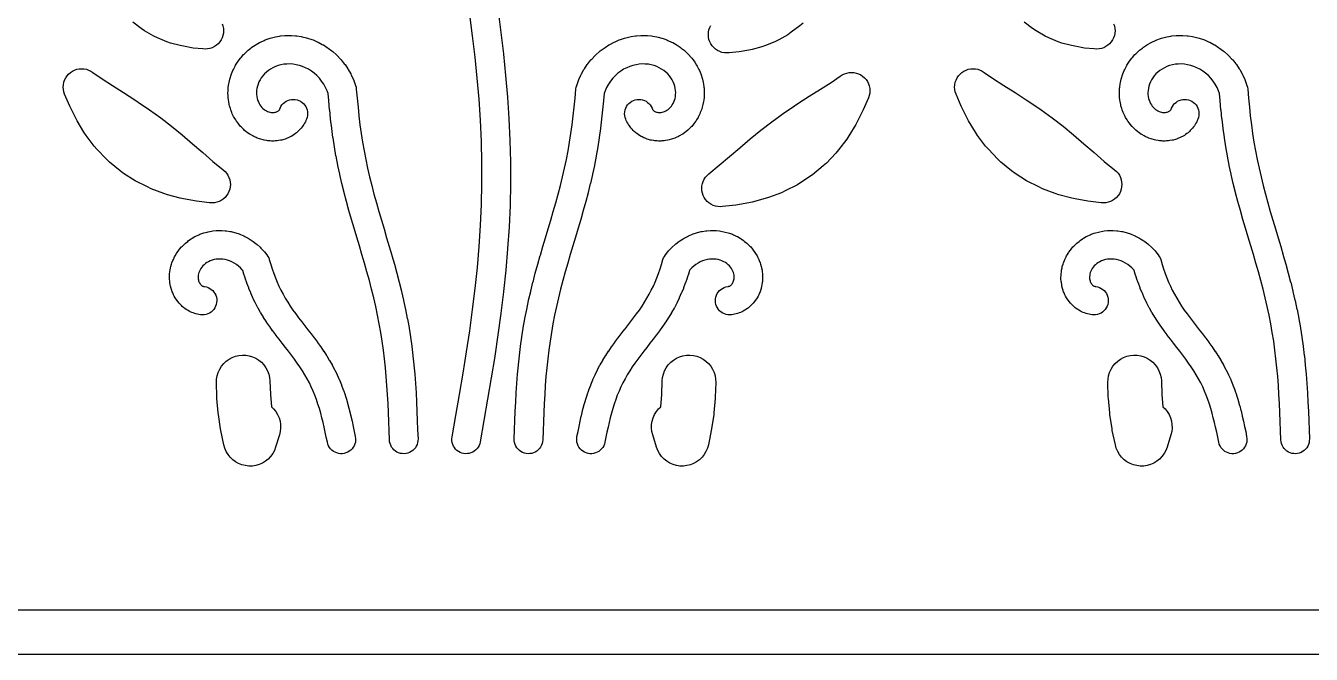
# Model space of a CAD drawing. Header units: inches. Extents: x 0 to 48, y 0 to 48.
# Drawn here: x 19.93 to 34.36, y 0 to 7.05 of the extents above; entities that cross this region are included whole.
import ezdxf

# ---------------------------------------------------------------- set-up
doc = ezdxf.new("R2010")
doc.units = ezdxf.units.IN
doc.header["$MEASUREMENT"] = 0
for name, color, linetype in [('CUT_INSIDE', 5, 'Continuous'), ('CUT_OUTSIDE', 1, 'Continuous'), ('SHEET', 8, 'Continuous')]:
    doc.layers.add(name, color=color, linetype=linetype)

msp = doc.modelspace()

# ---------------------------------------------------------------- linework, layer by layer
at = {"layer": 'CUT_INSIDE'}
for points in [[(25.234, 7.215), (25.265, 6.976), (25.265, 6.974), (25.293, 6.735), (25.294, 6.732), (25.318, 6.493), (25.318, 6.491), (25.339, 6.251), (25.339, 6.248), (25.355, 6.009), (25.355, 6.006), (25.366, 5.767), (25.366, 5.763), (25.372, 5.524), (25.372, 5.52), (25.372, 5.281), (25.372, 5.277), (25.367, 5.038), (25.367, 5.035), (25.356, 4.795), (25.356, 4.792), (25.34, 4.553), (25.34, 4.549), (25.32, 4.31), (25.319, 4.307), (25.294, 4.068), (25.294, 4.065), (25.265, 3.826), (25.264, 3.824), (25.232, 3.584), (25.231, 3.582), (25.195, 3.343), (25.195, 3.342), (25.157, 3.102), (25.156, 3.101), (25.116, 2.862), (25.116, 2.861), (25.074, 2.622), (25.074, 2.621), (25.032, 2.382), (25.027, 2.362), (25.02, 2.342), (25.01, 2.324), (24.997, 2.307), (24.983, 2.292), (24.966, 2.279), (24.949, 2.268), (24.929, 2.26), (24.909, 2.254), (24.889, 2.251), (24.868, 2.25), (24.847, 2.252), (24.827, 2.257), (24.807, 2.265), (24.789, 2.275), (24.772, 2.287), (24.757, 2.302), (24.744, 2.318), (24.733, 2.336), (24.724, 2.355), (24.718, 2.375), (24.715, 2.396), (24.715, 2.417), (24.717, 2.438), (24.759, 2.677), (24.801, 2.915), (24.841, 3.154), (24.879, 3.391), (24.915, 3.629), (24.947, 3.866), (24.976, 4.103), (25.001, 4.339), (25.021, 4.575), (25.037, 4.811), (25.047, 5.047), (25.052, 5.282), (25.052, 5.518), (25.046, 5.754), (25.035, 5.99), (25.02, 6.226), (25, 6.462), (24.975, 6.699), (24.948, 6.936), (24.917, 7.173)], [(22.138, 7.073), (22.147, 7.048), (22.152, 7.021), (22.154, 6.994), (22.152, 6.967), (22.147, 6.941), (22.138, 6.915), (22.126, 6.891), (22.111, 6.869), (22.094, 6.848), (22.073, 6.831), (22.051, 6.816), (22.027, 6.804), (22.001, 6.795), (21.975, 6.79), (21.948, 6.788), (21.921, 6.79), (21.811, 6.801), (21.704, 6.82), (21.666, 6.828), (21.558, 6.857), (21.518, 6.871), (21.411, 6.914), (21.37, 6.935), (21.268, 6.992), (21.228, 7.019), (21.134, 7.09)], [(28.655, 7.081), (28.618, 7.049), (28.523, 6.977), (28.483, 6.95), (28.381, 6.892), (28.339, 6.872), (28.232, 6.829), (28.191, 6.815), (28.082, 6.785), (28.045, 6.777), (27.937, 6.758), (27.825, 6.746), (27.799, 6.745), (27.772, 6.746), (27.745, 6.752), (27.72, 6.76), (27.695, 6.772), (27.673, 6.787), (27.653, 6.805), (27.635, 6.825), (27.62, 6.848), (27.608, 6.872), (27.599, 6.897), (27.594, 6.924), (27.592, 6.951), (27.594, 6.978), (27.599, 7.004), (27.608, 7.03), (27.62, 7.054)], [(32.138, 7.073), (32.147, 7.048), (32.152, 7.021), (32.154, 6.994), (32.152, 6.967), (32.147, 6.941), (32.138, 6.915), (32.126, 6.891), (32.111, 6.869), (32.094, 6.848), (32.073, 6.831), (32.051, 6.816), (32.027, 6.804), (32.001, 6.795), (31.975, 6.79), (31.948, 6.788), (31.921, 6.79), (31.811, 6.801), (31.704, 6.82), (31.666, 6.828), (31.558, 6.857), (31.518, 6.871), (31.411, 6.914), (31.37, 6.935), (31.268, 6.992), (31.228, 7.019), (31.134, 7.09)]]:
    msp.add_lwpolyline(points, dxfattribs=at)
for points in [[(24.331, 2.518), (24.335, 2.415), (24.334, 2.394), (24.331, 2.374), (24.324, 2.354), (24.316, 2.335), (24.305, 2.317), (24.292, 2.301), (24.276, 2.286), (24.259, 2.274), (24.241, 2.264), (24.221, 2.257), (24.201, 2.252), (24.18, 2.25), (24.159, 2.251), (24.138, 2.254), (24.118, 2.26), (24.099, 2.269), (24.082, 2.28), (24.065, 2.293), (24.051, 2.308), (24.039, 2.325), (24.029, 2.344), (24.022, 2.363), (24.017, 2.384), (24.015, 2.405), (24.011, 2.507), (24.008, 2.61), (24.004, 2.712), (23.999, 2.813), (23.993, 2.914), (23.987, 3.015), (23.979, 3.115), (23.97, 3.215), (23.96, 3.314), (23.948, 3.413), (23.934, 3.511), (23.918, 3.609), (23.901, 3.706), (23.882, 3.804), (23.861, 3.901), (23.839, 3.998), (23.815, 4.095), (23.789, 4.192), (23.762, 4.289), (23.735, 4.386), (23.706, 4.484), (23.677, 4.582), (23.647, 4.68), (23.647, 4.68), (23.618, 4.779), (23.618, 4.779), (23.589, 4.878), (23.589, 4.879), (23.56, 4.977), (23.56, 4.979), (23.533, 5.078), (23.532, 5.079), (23.506, 5.178), (23.506, 5.181), (23.481, 5.28), (23.48, 5.282), (23.458, 5.382), (23.457, 5.385), (23.436, 5.484), (23.435, 5.487), (23.416, 5.587), (23.415, 5.59), (23.398, 5.691), (23.397, 5.694), (23.382, 5.795), (23.381, 5.797), (23.367, 5.898), (23.367, 5.901), (23.355, 6.002), (23.354, 6.005), (23.344, 6.106), (23.343, 6.108), (23.334, 6.21), (23.334, 6.211), (23.326, 6.292), (23.316, 6.319), (23.299, 6.358), (23.278, 6.395), (23.254, 6.43), (23.229, 6.462), (23.201, 6.491), (23.171, 6.518), (23.14, 6.541), (23.107, 6.562), (23.073, 6.58), (23.039, 6.594), (23.004, 6.606), (22.969, 6.614), (22.934, 6.619), (22.899, 6.622), (22.864, 6.621), (22.831, 6.618), (22.798, 6.612), (22.767, 6.604), (22.737, 6.593), (22.708, 6.58), (22.682, 6.565), (22.657, 6.548), (22.634, 6.529), (22.613, 6.51), (22.594, 6.489), (22.577, 6.466), (22.563, 6.444), (22.551, 6.42), (22.541, 6.396), (22.534, 6.372), (22.528, 6.348), (22.525, 6.325), (22.523, 6.301), (22.524, 6.279), (22.526, 6.257), (22.531, 6.236), (22.536, 6.216), (22.544, 6.197), (22.552, 6.179), (22.562, 6.163), (22.572, 6.148), (22.584, 6.134), (22.596, 6.122), (22.609, 6.112), (22.622, 6.103), (22.635, 6.095), (22.648, 6.089), (22.661, 6.084), (22.674, 6.081), (22.687, 6.078), (22.699, 6.077), (22.71, 6.077), (22.721, 6.078), (22.731, 6.08), (22.741, 6.082), (22.749, 6.086), (22.756, 6.089), (22.763, 6.093), (22.769, 6.097), (22.773, 6.101), (22.777, 6.105), (22.78, 6.109), (22.783, 6.113), (22.784, 6.116), (22.788, 6.126), (22.798, 6.144), (22.809, 6.162), (22.823, 6.177), (22.839, 6.191), (22.856, 6.203), (22.875, 6.212), (22.895, 6.219), (22.915, 6.223), (22.936, 6.224), (22.957, 6.223), (22.978, 6.219), (22.997, 6.212), (23.016, 6.203), (23.034, 6.191), (23.049, 6.177), (23.063, 6.162), (23.075, 6.144), (23.084, 6.126), (23.091, 6.106), (23.095, 6.085), (23.096, 6.064), (23.095, 6.043), (23.091, 6.023), (23.084, 6.003), (23.077, 5.986), (23.071, 5.973), (23.062, 5.956), (23.054, 5.943), (23.044, 5.927), (23.035, 5.915), (23.023, 5.9), (23.013, 5.889), (22.999, 5.874), (22.988, 5.864), (22.973, 5.85), (22.961, 5.841), (22.944, 5.829), (22.932, 5.821), (22.913, 5.81), (22.9, 5.803), (22.879, 5.793), (22.866, 5.788), (22.844, 5.78), (22.831, 5.775), (22.808, 5.769), (22.794, 5.766), (22.77, 5.762), (22.756, 5.76), (22.731, 5.758), (22.717, 5.757), (22.692, 5.757), (22.678, 5.758), (22.652, 5.76), (22.638, 5.762), (22.611, 5.767), (22.598, 5.77), (22.572, 5.777), (22.558, 5.781), (22.532, 5.791), (22.519, 5.796), (22.494, 5.808), (22.481, 5.814), (22.456, 5.829), (22.445, 5.836), (22.42, 5.853), (22.409, 5.861), (22.386, 5.881), (22.376, 5.89), (22.354, 5.912), (22.345, 5.922), (22.324, 5.946), (22.316, 5.956), (22.297, 5.982), (22.29, 5.994), (22.273, 6.022), (22.267, 6.034), (22.252, 6.064), (22.247, 6.076), (22.235, 6.108), (22.231, 6.121), (22.221, 6.154), (22.218, 6.167), (22.211, 6.201), (22.209, 6.214), (22.205, 6.25), (22.204, 6.263), (22.203, 6.299), (22.204, 6.313), (22.206, 6.35), (22.207, 6.363), (22.212, 6.4), (22.215, 6.413), (22.223, 6.45), (22.227, 6.463), (22.238, 6.5), (22.243, 6.513), (22.258, 6.549), (22.264, 6.561), (22.282, 6.596), (22.288, 6.608), (22.31, 6.642), (22.317, 6.653), (22.342, 6.686), (22.35, 6.696), (22.378, 6.727), (22.387, 6.737), (22.418, 6.766), (22.428, 6.775), (22.461, 6.801), (22.472, 6.809), (22.508, 6.834), (22.519, 6.841), (22.558, 6.862), (22.569, 6.868), (22.61, 6.887), (22.622, 6.892), (22.665, 6.907), (22.677, 6.911), (22.722, 6.923), (22.735, 6.926), (22.78, 6.934), (22.793, 6.936), (22.84, 6.94), (22.853, 6.941), (22.901, 6.942), (22.914, 6.941), (22.962, 6.938), (22.975, 6.937), (23.024, 6.929), (23.037, 6.927), (23.085, 6.915), (23.097, 6.912), (23.145, 6.896), (23.157, 6.892), (23.204, 6.872), (23.216, 6.866), (23.261, 6.842), (23.273, 6.836), (23.316, 6.808), (23.327, 6.801), (23.369, 6.769), (23.379, 6.761), (23.419, 6.725), (23.428, 6.716), (23.465, 6.677), (23.474, 6.668), (23.508, 6.625), (23.516, 6.615), (23.546, 6.569), (23.553, 6.558), (23.581, 6.51), (23.587, 6.498), (23.61, 6.447), (23.615, 6.435), (23.634, 6.382), (23.64, 6.362), (23.643, 6.341), (23.652, 6.24), (23.662, 6.139), (23.672, 6.04), (23.684, 5.941), (23.698, 5.842), (23.713, 5.744), (23.73, 5.647), (23.749, 5.549), (23.77, 5.452), (23.792, 5.356), (23.816, 5.259), (23.841, 5.162), (23.868, 5.065), (23.896, 4.967), (23.925, 4.87), (23.954, 4.772), (23.983, 4.673), (23.983, 4.673), (24.013, 4.575), (24.013, 4.574), (24.042, 4.476), (24.042, 4.475), (24.07, 4.376), (24.071, 4.375), (24.098, 4.276), (24.098, 4.274), (24.124, 4.175), (24.125, 4.173), (24.149, 4.074), (24.15, 4.071), (24.173, 3.972), (24.174, 3.969), (24.195, 3.869), (24.196, 3.867), (24.215, 3.767), (24.216, 3.764), (24.234, 3.663), (24.234, 3.66), (24.25, 3.56), (24.25, 3.557), (24.265, 3.456), (24.265, 3.453), (24.277, 3.352), (24.278, 3.349), (24.289, 3.247), (24.289, 3.245), (24.298, 3.143), (24.298, 3.141), (24.306, 3.039), (24.306, 3.037), (24.313, 2.934), (24.313, 2.933), (24.318, 2.83), (24.319, 2.829), (24.323, 2.726), (24.323, 2.725), (24.327, 2.622), (24.327, 2.622), (24.331, 2.519)], [(25.738, 2.507), (25.735, 2.405), (25.733, 2.384), (25.728, 2.363), (25.72, 2.344), (25.71, 2.325), (25.698, 2.308), (25.684, 2.293), (25.668, 2.28), (25.65, 2.269), (25.631, 2.26), (25.611, 2.254), (25.59, 2.251), (25.569, 2.25), (25.548, 2.252), (25.528, 2.257), (25.509, 2.264), (25.49, 2.274), (25.473, 2.286), (25.458, 2.301), (25.445, 2.317), (25.433, 2.335), (25.425, 2.354), (25.419, 2.374), (25.415, 2.394), (25.415, 2.415), (25.418, 2.518), (25.418, 2.519), (25.422, 2.622), (25.422, 2.622), (25.426, 2.725), (25.426, 2.726), (25.431, 2.829), (25.431, 2.83), (25.436, 2.933), (25.437, 2.934), (25.443, 3.037), (25.443, 3.039), (25.451, 3.141), (25.451, 3.143), (25.461, 3.245), (25.461, 3.247), (25.472, 3.349), (25.472, 3.352), (25.484, 3.453), (25.485, 3.456), (25.499, 3.557), (25.499, 3.56), (25.515, 3.66), (25.516, 3.663), (25.534, 3.764), (25.534, 3.767), (25.554, 3.867), (25.554, 3.869), (25.576, 3.969), (25.576, 3.972), (25.599, 4.071), (25.6, 4.074), (25.624, 4.173), (25.625, 4.175), (25.651, 4.274), (25.651, 4.276), (25.679, 4.375), (25.679, 4.376), (25.707, 4.475), (25.708, 4.476), (25.736, 4.574), (25.737, 4.575), (25.766, 4.673), (25.766, 4.673), (25.795, 4.772), (25.825, 4.87), (25.853, 4.967), (25.881, 5.065), (25.908, 5.162), (25.933, 5.259), (25.957, 5.356), (25.98, 5.452), (26, 5.549), (26.019, 5.647), (26.036, 5.744), (26.051, 5.842), (26.065, 5.941), (26.077, 6.04), (26.088, 6.139), (26.097, 6.24), (26.106, 6.341), (26.109, 6.362), (26.115, 6.382), (26.134, 6.435), (26.139, 6.447), (26.163, 6.498), (26.169, 6.51), (26.196, 6.558), (26.203, 6.569), (26.234, 6.615), (26.241, 6.625), (26.275, 6.668), (26.284, 6.677), (26.321, 6.716), (26.331, 6.725), (26.37, 6.761), (26.38, 6.769), (26.422, 6.801), (26.433, 6.808), (26.477, 6.836), (26.488, 6.842), (26.534, 6.866), (26.546, 6.872), (26.592, 6.892), (26.605, 6.896), (26.652, 6.912), (26.665, 6.915), (26.713, 6.927), (26.726, 6.929), (26.774, 6.937), (26.787, 6.938), (26.835, 6.941), (26.848, 6.942), (26.896, 6.941), (26.909, 6.94), (26.956, 6.936), (26.969, 6.934), (27.015, 6.926), (27.028, 6.923), (27.072, 6.911), (27.085, 6.907), (27.127, 6.892), (27.139, 6.887), (27.18, 6.868), (27.192, 6.862), (27.23, 6.841), (27.241, 6.834), (27.277, 6.809), (27.288, 6.801), (27.321, 6.775), (27.331, 6.766), (27.362, 6.737), (27.371, 6.727), (27.399, 6.696), (27.407, 6.686), (27.432, 6.653), (27.439, 6.642), (27.461, 6.608), (27.468, 6.596), (27.486, 6.561), (27.491, 6.549), (27.506, 6.513), (27.511, 6.5), (27.523, 6.463), (27.526, 6.45), (27.535, 6.413), (27.537, 6.4), (27.542, 6.363), (27.544, 6.35), (27.546, 6.313), (27.546, 6.299), (27.545, 6.263), (27.544, 6.25), (27.54, 6.214), (27.538, 6.201), (27.531, 6.167), (27.528, 6.154), (27.519, 6.121), (27.514, 6.108), (27.502, 6.076), (27.497, 6.064), (27.482, 6.034), (27.476, 6.022), (27.459, 5.994), (27.452, 5.982), (27.433, 5.956), (27.425, 5.946), (27.405, 5.922), (27.395, 5.912), (27.373, 5.89), (27.363, 5.881), (27.34, 5.861), (27.329, 5.853), (27.305, 5.836), (27.293, 5.829), (27.268, 5.814), (27.256, 5.808), (27.23, 5.796), (27.217, 5.791), (27.191, 5.781), (27.178, 5.777), (27.151, 5.77), (27.138, 5.767), (27.112, 5.762), (27.098, 5.76), (27.072, 5.758), (27.058, 5.757), (27.032, 5.757), (27.018, 5.758), (26.993, 5.76), (26.979, 5.762), (26.955, 5.766), (26.941, 5.769), (26.919, 5.775), (26.905, 5.78), (26.883, 5.788), (26.87, 5.793), (26.85, 5.803), (26.837, 5.81), (26.818, 5.821), (26.806, 5.829), (26.788, 5.841), (26.777, 5.85), (26.761, 5.864), (26.75, 5.874), (26.736, 5.889), (26.727, 5.9), (26.714, 5.915), (26.706, 5.927), (26.695, 5.943), (26.687, 5.956), (26.679, 5.973), (26.672, 5.986), (26.665, 6.003), (26.659, 6.023), (26.654, 6.043), (26.653, 6.064), (26.654, 6.085), (26.659, 6.106), (26.665, 6.126), (26.675, 6.144), (26.686, 6.162), (26.7, 6.177), (26.716, 6.191), (26.733, 6.203), (26.752, 6.212), (26.772, 6.219), (26.792, 6.223), (26.813, 6.224), (26.834, 6.223), (26.855, 6.219), (26.874, 6.212), (26.893, 6.203), (26.91, 6.191), (26.926, 6.177), (26.94, 6.162), (26.952, 6.144), (26.961, 6.126), (26.965, 6.116), (26.967, 6.113), (26.969, 6.109), (26.972, 6.105), (26.976, 6.101), (26.981, 6.097), (26.986, 6.093), (26.993, 6.089), (27, 6.086), (27.009, 6.082), (27.018, 6.08), (27.028, 6.078), (27.039, 6.077), (27.05, 6.077), (27.062, 6.078), (27.075, 6.081), (27.088, 6.084), (27.101, 6.089), (27.114, 6.095), (27.127, 6.103), (27.141, 6.112), (27.153, 6.122), (27.165, 6.134), (27.177, 6.148), (27.188, 6.163), (27.197, 6.179), (27.206, 6.197), (27.213, 6.216), (27.219, 6.236), (27.223, 6.257), (27.225, 6.279), (27.226, 6.301), (27.225, 6.325), (27.221, 6.348), (27.216, 6.372), (27.208, 6.396), (27.198, 6.42), (27.186, 6.444), (27.172, 6.466), (27.155, 6.489), (27.137, 6.51), (27.116, 6.529), (27.093, 6.548), (27.068, 6.565), (27.041, 6.58), (27.013, 6.593), (26.983, 6.604), (26.951, 6.612), (26.919, 6.618), (26.885, 6.621), (26.851, 6.622), (26.816, 6.619), (26.781, 6.614), (26.745, 6.606), (26.71, 6.594), (26.676, 6.58), (26.642, 6.562), (26.61, 6.541), (26.578, 6.518), (26.549, 6.491), (26.521, 6.462), (26.495, 6.43), (26.472, 6.395), (26.451, 6.358), (26.433, 6.319), (26.423, 6.292), (26.416, 6.211), (26.416, 6.21), (26.406, 6.108), (26.406, 6.106), (26.395, 6.005), (26.395, 6.002), (26.382, 5.901), (26.382, 5.898), (26.368, 5.797), (26.368, 5.795), (26.352, 5.694), (26.352, 5.691), (26.334, 5.59), (26.334, 5.587), (26.314, 5.487), (26.314, 5.484), (26.292, 5.385), (26.292, 5.382), (26.269, 5.282), (26.268, 5.28), (26.244, 5.181), (26.243, 5.178), (26.217, 5.079), (26.217, 5.078), (26.189, 4.979), (26.189, 4.977), (26.161, 4.879), (26.16, 4.878), (26.132, 4.779), (26.131, 4.779), (26.102, 4.68), (26.102, 4.68), (26.073, 4.582), (26.043, 4.484), (26.015, 4.386), (25.987, 4.289), (25.96, 4.192), (25.935, 4.095), (25.911, 3.998), (25.888, 3.901), (25.867, 3.804), (25.848, 3.706), (25.831, 3.609), (25.816, 3.511), (25.802, 3.413), (25.79, 3.314), (25.779, 3.215), (25.77, 3.115), (25.762, 3.015), (25.756, 2.914), (25.75, 2.813), (25.746, 2.712), (25.742, 2.61)], [(34.331, 2.518), (34.335, 2.415), (34.334, 2.394), (34.331, 2.374), (34.324, 2.354), (34.316, 2.335), (34.305, 2.317), (34.292, 2.301), (34.276, 2.286), (34.259, 2.274), (34.241, 2.264), (34.221, 2.257), (34.201, 2.252), (34.18, 2.25), (34.159, 2.251), (34.138, 2.254), (34.118, 2.26), (34.099, 2.269), (34.082, 2.28), (34.065, 2.293), (34.051, 2.308), (34.039, 2.325), (34.029, 2.344), (34.022, 2.363), (34.017, 2.384), (34.015, 2.405), (34.011, 2.507), (34.008, 2.61), (34.004, 2.712), (33.999, 2.813), (33.993, 2.914), (33.987, 3.015), (33.979, 3.115), (33.97, 3.215), (33.96, 3.314), (33.948, 3.413), (33.934, 3.511), (33.918, 3.609), (33.901, 3.706), (33.882, 3.804), (33.861, 3.901), (33.839, 3.998), (33.815, 4.095), (33.789, 4.192), (33.762, 4.289), (33.735, 4.386), (33.706, 4.484), (33.677, 4.582), (33.647, 4.68), (33.647, 4.68), (33.618, 4.779), (33.618, 4.779), (33.589, 4.878), (33.589, 4.879), (33.56, 4.977), (33.56, 4.979), (33.533, 5.078), (33.532, 5.079), (33.506, 5.178), (33.506, 5.181), (33.481, 5.28), (33.48, 5.282), (33.458, 5.382), (33.457, 5.385), (33.436, 5.484), (33.435, 5.487), (33.416, 5.587), (33.415, 5.59), (33.398, 5.691), (33.397, 5.694), (33.382, 5.795), (33.381, 5.797), (33.367, 5.898), (33.367, 5.901), (33.355, 6.002), (33.354, 6.005), (33.344, 6.106), (33.343, 6.108), (33.334, 6.21), (33.334, 6.211), (33.326, 6.292), (33.316, 6.319), (33.299, 6.358), (33.278, 6.395), (33.254, 6.43), (33.229, 6.462), (33.201, 6.491), (33.171, 6.518), (33.14, 6.541), (33.107, 6.562), (33.073, 6.58), (33.039, 6.594), (33.004, 6.606), (32.969, 6.614), (32.934, 6.619), (32.899, 6.622), (32.864, 6.621), (32.831, 6.618), (32.798, 6.612), (32.767, 6.604), (32.737, 6.593), (32.708, 6.58), (32.682, 6.565), (32.657, 6.548), (32.634, 6.529), (32.613, 6.51), (32.594, 6.489), (32.577, 6.466), (32.563, 6.444), (32.551, 6.42), (32.541, 6.396), (32.534, 6.372), (32.528, 6.348), (32.525, 6.325), (32.523, 6.301), (32.524, 6.279), (32.526, 6.257), (32.531, 6.236), (32.536, 6.216), (32.544, 6.197), (32.552, 6.179), (32.562, 6.163), (32.572, 6.148), (32.584, 6.134), (32.596, 6.122), (32.609, 6.112), (32.622, 6.103), (32.635, 6.095), (32.648, 6.089), (32.661, 6.084), (32.674, 6.081), (32.687, 6.078), (32.699, 6.077), (32.71, 6.077), (32.721, 6.078), (32.731, 6.08), (32.741, 6.082), (32.749, 6.086), (32.756, 6.089), (32.763, 6.093), (32.769, 6.097), (32.773, 6.101), (32.777, 6.105), (32.78, 6.109), (32.783, 6.113), (32.784, 6.116), (32.788, 6.126), (32.798, 6.144), (32.809, 6.162), (32.823, 6.177), (32.839, 6.191), (32.856, 6.203), (32.875, 6.212), (32.895, 6.219), (32.915, 6.223), (32.936, 6.224), (32.957, 6.223), (32.978, 6.219), (32.997, 6.212), (33.016, 6.203), (33.034, 6.191), (33.049, 6.177), (33.063, 6.162), (33.075, 6.144), (33.084, 6.126), (33.091, 6.106), (33.095, 6.085), (33.096, 6.064), (33.095, 6.043), (33.091, 6.023), (33.084, 6.003), (33.077, 5.986), (33.071, 5.973), (33.062, 5.956), (33.054, 5.943), (33.044, 5.927), (33.035, 5.915), (33.023, 5.9), (33.013, 5.889), (32.999, 5.874), (32.988, 5.864), (32.973, 5.85), (32.961, 5.841), (32.944, 5.829), (32.932, 5.821), (32.913, 5.81), (32.9, 5.803), (32.879, 5.793), (32.866, 5.788), (32.844, 5.78), (32.831, 5.775), (32.808, 5.769), (32.794, 5.766), (32.77, 5.762), (32.756, 5.76), (32.731, 5.758), (32.717, 5.757), (32.692, 5.757), (32.678, 5.758), (32.652, 5.76), (32.638, 5.762), (32.611, 5.767), (32.598, 5.77), (32.572, 5.777), (32.558, 5.781), (32.532, 5.791), (32.519, 5.796), (32.494, 5.808), (32.481, 5.814), (32.456, 5.829), (32.445, 5.836), (32.42, 5.853), (32.409, 5.861), (32.386, 5.881), (32.376, 5.89), (32.354, 5.912), (32.345, 5.922), (32.324, 5.946), (32.316, 5.956), (32.297, 5.982), (32.29, 5.994), (32.273, 6.022), (32.267, 6.034), (32.252, 6.064), (32.247, 6.076), (32.235, 6.108), (32.231, 6.121), (32.221, 6.154), (32.218, 6.167), (32.211, 6.201), (32.209, 6.214), (32.205, 6.25), (32.204, 6.263), (32.203, 6.299), (32.204, 6.313), (32.206, 6.35), (32.207, 6.363), (32.212, 6.4), (32.215, 6.413), (32.223, 6.45), (32.227, 6.463), (32.238, 6.5), (32.243, 6.513), (32.258, 6.549), (32.264, 6.561), (32.282, 6.596), (32.288, 6.608), (32.31, 6.642), (32.317, 6.653), (32.342, 6.686), (32.35, 6.696), (32.378, 6.727), (32.387, 6.737), (32.418, 6.766), (32.428, 6.775), (32.461, 6.801), (32.472, 6.809), (32.508, 6.834), (32.519, 6.841), (32.558, 6.862), (32.569, 6.868), (32.61, 6.887), (32.622, 6.892), (32.665, 6.907), (32.677, 6.911), (32.722, 6.923), (32.735, 6.926), (32.78, 6.934), (32.793, 6.936), (32.84, 6.94), (32.853, 6.941), (32.901, 6.942), (32.914, 6.941), (32.962, 6.938), (32.975, 6.937), (33.024, 6.929), (33.037, 6.927), (33.085, 6.915), (33.097, 6.912), (33.145, 6.896), (33.157, 6.892), (33.204, 6.872), (33.216, 6.866), (33.261, 6.842), (33.273, 6.836), (33.316, 6.808), (33.327, 6.801), (33.369, 6.769), (33.379, 6.761), (33.419, 6.725), (33.428, 6.716), (33.465, 6.677), (33.474, 6.668), (33.508, 6.625), (33.516, 6.615), (33.546, 6.569), (33.553, 6.558), (33.581, 6.51), (33.587, 6.498), (33.61, 6.447), (33.615, 6.435), (33.634, 6.382), (33.64, 6.362), (33.643, 6.341), (33.652, 6.24), (33.662, 6.139), (33.672, 6.04), (33.684, 5.941), (33.698, 5.842), (33.713, 5.744), (33.73, 5.647), (33.749, 5.549), (33.77, 5.452), (33.792, 5.356), (33.816, 5.259), (33.841, 5.162), (33.868, 5.065), (33.896, 4.967), (33.925, 4.87), (33.954, 4.772), (33.983, 4.673), (33.983, 4.673), (34.013, 4.575), (34.013, 4.574), (34.042, 4.476), (34.042, 4.475), (34.07, 4.376), (34.071, 4.375), (34.098, 4.276), (34.098, 4.274), (34.124, 4.175), (34.125, 4.173), (34.149, 4.074), (34.15, 4.071), (34.173, 3.972), (34.174, 3.969), (34.195, 3.869), (34.196, 3.867), (34.215, 3.767), (34.216, 3.764), (34.234, 3.663), (34.234, 3.66), (34.25, 3.56), (34.25, 3.557), (34.265, 3.456), (34.265, 3.453), (34.277, 3.352), (34.278, 3.349), (34.289, 3.247), (34.289, 3.245), (34.298, 3.143), (34.298, 3.141), (34.306, 3.039), (34.306, 3.037), (34.313, 2.934), (34.313, 2.933), (34.318, 2.83), (34.319, 2.829), (34.323, 2.726), (34.323, 2.725), (34.327, 2.622), (34.327, 2.622), (34.331, 2.519)], [(22.103, 5.08), (22.077, 5.071), (22.051, 5.066), (22.024, 5.064), (21.997, 5.066), (21.85, 5.082), (21.706, 5.108), (21.668, 5.116), (21.523, 5.154), (21.483, 5.168), (21.34, 5.221), (21.299, 5.242), (21.161, 5.311), (21.033, 5.395), (20.993, 5.422), (20.875, 5.522), (20.839, 5.554), (20.733, 5.665), (20.703, 5.7), (20.612, 5.821), (20.588, 5.857), (20.511, 5.984), (20.443, 6.119), (20.429, 6.148), (20.371, 6.283), (20.362, 6.309), (20.357, 6.335), (20.355, 6.362), (20.357, 6.389), (20.362, 6.416), (20.371, 6.441), (20.383, 6.465), (20.398, 6.488), (20.416, 6.508), (20.436, 6.526), (20.458, 6.541), (20.483, 6.553), (20.508, 6.562), (20.535, 6.567), (20.562, 6.569), (20.588, 6.567), (20.615, 6.562), (20.64, 6.553), (20.665, 6.541), (20.687, 6.526), (20.79, 6.456), (20.908, 6.381), (21.033, 6.302), (21.159, 6.22), (21.197, 6.194), (21.324, 6.108), (21.449, 6.017), (21.571, 5.924), (21.69, 5.826), (21.806, 5.727), (21.92, 5.627), (22.034, 5.529), (22.149, 5.434), (22.17, 5.416), (22.188, 5.396), (22.203, 5.373), (22.214, 5.349), (22.223, 5.323), (22.228, 5.297), (22.23, 5.27), (22.228, 5.243), (22.223, 5.217), (22.214, 5.191), (22.203, 5.167), (22.188, 5.145), (22.17, 5.124), (22.149, 5.106), (22.127, 5.091)], [(28.761, 5.379), (28.721, 5.352), (28.592, 5.267), (28.453, 5.198), (28.412, 5.178), (28.268, 5.124), (28.228, 5.111), (28.082, 5.072), (28.045, 5.065), (27.9, 5.039), (27.751, 5.022), (27.724, 5.02), (27.698, 5.022), (27.671, 5.027), (27.646, 5.036), (27.621, 5.048), (27.599, 5.063), (27.579, 5.081), (27.561, 5.101), (27.546, 5.123), (27.534, 5.147), (27.525, 5.173), (27.52, 5.199), (27.518, 5.226), (27.52, 5.253), (27.525, 5.28), (27.534, 5.305), (27.546, 5.329), (27.561, 5.352), (27.579, 5.372), (27.599, 5.39), (27.715, 5.485), (27.83, 5.583), (27.945, 5.683), (28.062, 5.783), (28.182, 5.88), (28.305, 5.974), (28.43, 6.065), (28.558, 6.152), (28.597, 6.177), (28.724, 6.259), (28.85, 6.339), (28.969, 6.415), (29.072, 6.485), (29.094, 6.5), (29.118, 6.512), (29.144, 6.52), (29.17, 6.526), (29.197, 6.527), (29.224, 6.526), (29.251, 6.52), (29.276, 6.512), (29.301, 6.5), (29.323, 6.485), (29.343, 6.467), (29.361, 6.447), (29.376, 6.424), (29.388, 6.4), (29.397, 6.375), (29.402, 6.348), (29.404, 6.321), (29.402, 6.294), (29.397, 6.268), (29.388, 6.242), (29.33, 6.106), (29.315, 6.077), (29.247, 5.942), (29.168, 5.814), (29.145, 5.779), (29.053, 5.657), (29.022, 5.623), (28.916, 5.511), (28.88, 5.479)], [(32.103, 5.08), (32.077, 5.071), (32.051, 5.066), (32.024, 5.064), (31.997, 5.066), (31.85, 5.082), (31.706, 5.108), (31.668, 5.116), (31.523, 5.154), (31.483, 5.168), (31.34, 5.221), (31.299, 5.242), (31.161, 5.311), (31.033, 5.395), (30.993, 5.422), (30.875, 5.522), (30.839, 5.554), (30.733, 5.665), (30.703, 5.7), (30.612, 5.821), (30.588, 5.857), (30.511, 5.984), (30.443, 6.119), (30.429, 6.148), (30.371, 6.283), (30.362, 6.309), (30.357, 6.335), (30.355, 6.362), (30.357, 6.389), (30.362, 6.416), (30.371, 6.441), (30.383, 6.465), (30.398, 6.488), (30.416, 6.508), (30.436, 6.526), (30.458, 6.541), (30.483, 6.553), (30.508, 6.562), (30.535, 6.567), (30.562, 6.569), (30.588, 6.567), (30.615, 6.562), (30.64, 6.553), (30.665, 6.541), (30.687, 6.526), (30.79, 6.456), (30.908, 6.381), (31.033, 6.302), (31.159, 6.22), (31.197, 6.194), (31.324, 6.108), (31.449, 6.017), (31.571, 5.924), (31.69, 5.826), (31.806, 5.727), (31.92, 5.627), (32.034, 5.529), (32.149, 5.434), (32.17, 5.416), (32.188, 5.396), (32.203, 5.373), (32.214, 5.349), (32.223, 5.323), (32.228, 5.297), (32.23, 5.27), (32.228, 5.243), (32.223, 5.217), (32.214, 5.191), (32.203, 5.167), (32.188, 5.145), (32.17, 5.124), (32.149, 5.106), (32.127, 5.091)], [(23.62, 2.499), (23.631, 2.442), (23.634, 2.421), (23.634, 2.4), (23.632, 2.38), (23.626, 2.359), (23.619, 2.34), (23.608, 2.322), (23.596, 2.305), (23.581, 2.29), (23.564, 2.277), (23.546, 2.267), (23.527, 2.259), (23.507, 2.253), (23.486, 2.25), (23.465, 2.25), (23.444, 2.253), (23.424, 2.258), (23.405, 2.266), (23.387, 2.276), (23.37, 2.289), (23.355, 2.304), (23.342, 2.32), (23.332, 2.338), (23.323, 2.358), (23.318, 2.378), (23.306, 2.434), (23.295, 2.49), (23.283, 2.546), (23.27, 2.6), (23.257, 2.653), (23.244, 2.706), (23.229, 2.757), (23.213, 2.807), (23.197, 2.857), (23.178, 2.905), (23.159, 2.952), (23.138, 2.999), (23.116, 3.045), (23.092, 3.09), (23.066, 3.135), (23.039, 3.179), (23.01, 3.223), (22.98, 3.267), (22.949, 3.31), (22.916, 3.354), (22.882, 3.399), (22.847, 3.443), (22.812, 3.489), (22.812, 3.489), (22.777, 3.534), (22.776, 3.535), (22.741, 3.581), (22.74, 3.582), (22.706, 3.628), (22.704, 3.63), (22.671, 3.677), (22.669, 3.679), (22.637, 3.726), (22.634, 3.73), (22.603, 3.777), (22.601, 3.781), (22.571, 3.829), (22.569, 3.833), (22.541, 3.882), (22.539, 3.887), (22.512, 3.937), (22.51, 3.942), (22.486, 3.992), (22.483, 3.997), (22.461, 4.049), (22.459, 4.053), (22.437, 4.105), (22.436, 4.11), (22.416, 4.163), (22.415, 4.167), (22.396, 4.22), (22.395, 4.223), (22.378, 4.277), (22.377, 4.279), (22.369, 4.305), (22.364, 4.312), (22.343, 4.335), (22.321, 4.355), (22.297, 4.373), (22.273, 4.389), (22.247, 4.402), (22.222, 4.413), (22.196, 4.422), (22.17, 4.428), (22.145, 4.432), (22.119, 4.434), (22.094, 4.434), (22.07, 4.431), (22.047, 4.427), (22.025, 4.421), (22.004, 4.413), (21.985, 4.404), (21.967, 4.393), (21.95, 4.382), (21.935, 4.369), (21.921, 4.356), (21.909, 4.342), (21.899, 4.327), (21.89, 4.312), (21.883, 4.297), (21.877, 4.282), (21.873, 4.268), (21.87, 4.253), (21.868, 4.239), (21.868, 4.226), (21.869, 4.213), (21.871, 4.201), (21.874, 4.19), (21.877, 4.179), (21.882, 4.17), (21.886, 4.161), (21.891, 4.154), (21.897, 4.148), (21.902, 4.142), (21.907, 4.138), (21.913, 4.134), (21.918, 4.131), (21.922, 4.129), (21.926, 4.128), (21.93, 4.127), (21.94, 4.125), (21.961, 4.121), (21.98, 4.114), (21.999, 4.105), (22.016, 4.093), (22.032, 4.079), (22.046, 4.063), (22.057, 4.046), (22.066, 4.027), (22.073, 4.007), (22.077, 3.986), (22.078, 3.966), (22.076, 3.945), (22.072, 3.924), (22.065, 3.904), (22.056, 3.886), (22.044, 3.868), (22.03, 3.853), (22.014, 3.839), (21.997, 3.828), (21.978, 3.819), (21.958, 3.812), (21.937, 3.808), (21.916, 3.807), (21.896, 3.809), (21.878, 3.811), (21.863, 3.814), (21.844, 3.818), (21.83, 3.823), (21.812, 3.829), (21.798, 3.834), (21.78, 3.842), (21.766, 3.849), (21.749, 3.859), (21.736, 3.867), (21.719, 3.879), (21.707, 3.888), (21.691, 3.902), (21.68, 3.912), (21.665, 3.927), (21.655, 3.938), (21.64, 3.956), (21.632, 3.967), (21.618, 3.986), (21.611, 3.998), (21.599, 4.019), (21.593, 4.032), (21.583, 4.054), (21.577, 4.067), (21.569, 4.091), (21.565, 4.105), (21.559, 4.13), (21.556, 4.143), (21.552, 4.169), (21.55, 4.183), (21.548, 4.21), (21.548, 4.224), (21.549, 4.251), (21.549, 4.265), (21.552, 4.293), (21.554, 4.307), (21.56, 4.335), (21.563, 4.349), (21.571, 4.377), (21.575, 4.39), (21.586, 4.418), (21.591, 4.43), (21.605, 4.458), (21.611, 4.47), (21.627, 4.496), (21.634, 4.508), (21.653, 4.534), (21.661, 4.544), (21.682, 4.569), (21.692, 4.579), (21.715, 4.602), (21.725, 4.611), (21.751, 4.632), (21.762, 4.641), (21.79, 4.66), (21.801, 4.667), (21.831, 4.685), (21.843, 4.691), (21.875, 4.706), (21.887, 4.711), (21.921, 4.723), (21.934, 4.728), (21.969, 4.737), (21.982, 4.74), (22.019, 4.747), (22.032, 4.749), (22.069, 4.753), (22.083, 4.753), (22.121, 4.754), (22.135, 4.754), (22.173, 4.751), (22.187, 4.749), (22.226, 4.743), (22.239, 4.741), (22.278, 4.731), (22.291, 4.728), (22.329, 4.715), (22.342, 4.71), (22.38, 4.694), (22.392, 4.688), (22.429, 4.668), (22.44, 4.662), (22.476, 4.639), (22.487, 4.631), (22.521, 4.605), (22.531, 4.596), (22.564, 4.567), (22.573, 4.557), (22.603, 4.525), (22.612, 4.515), (22.639, 4.479), (22.651, 4.463), (22.66, 4.446), (22.667, 4.427), (22.683, 4.374), (22.699, 4.323), (22.717, 4.272), (22.735, 4.224), (22.754, 4.176), (22.775, 4.129), (22.797, 4.083), (22.821, 4.038), (22.846, 3.994), (22.873, 3.95), (22.901, 3.906), (22.931, 3.862), (22.963, 3.818), (22.996, 3.774), (23.03, 3.73), (23.064, 3.685), (23.1, 3.64), (23.1, 3.64), (23.135, 3.594), (23.136, 3.593), (23.171, 3.548), (23.172, 3.546), (23.206, 3.5), (23.208, 3.498), (23.241, 3.452), (23.243, 3.449), (23.275, 3.402), (23.277, 3.399), (23.308, 3.352), (23.311, 3.348), (23.34, 3.3), (23.343, 3.296), (23.371, 3.247), (23.373, 3.242), (23.399, 3.193), (23.402, 3.188), (23.427, 3.137), (23.429, 3.133), (23.452, 3.081), (23.454, 3.077), (23.475, 3.024), (23.477, 3.02), (23.497, 2.967), (23.499, 2.962), (23.517, 2.909), (23.518, 2.905), (23.535, 2.85), (23.536, 2.847), (23.552, 2.792), (23.553, 2.788), (23.567, 2.733), (23.568, 2.73), (23.582, 2.674), (23.582, 2.672), (23.595, 2.616), (23.595, 2.614), (23.608, 2.557), (23.608, 2.556), (23.62, 2.5)], [(26.443, 2.434), (26.431, 2.378), (26.426, 2.358), (26.418, 2.338), (26.407, 2.32), (26.394, 2.304), (26.379, 2.289), (26.363, 2.276), (26.345, 2.266), (26.325, 2.258), (26.305, 2.253), (26.284, 2.25), (26.263, 2.25), (26.243, 2.253), (26.222, 2.259), (26.203, 2.267), (26.185, 2.277), (26.168, 2.29), (26.154, 2.305), (26.141, 2.322), (26.131, 2.34), (26.123, 2.359), (26.118, 2.38), (26.115, 2.4), (26.115, 2.421), (26.118, 2.442), (26.13, 2.499), (26.13, 2.5), (26.142, 2.556), (26.142, 2.557), (26.154, 2.614), (26.154, 2.616), (26.167, 2.672), (26.168, 2.674), (26.181, 2.73), (26.182, 2.733), (26.196, 2.788), (26.197, 2.792), (26.213, 2.847), (26.214, 2.85), (26.231, 2.905), (26.232, 2.909), (26.251, 2.962), (26.252, 2.967), (26.272, 3.02), (26.274, 3.024), (26.295, 3.077), (26.297, 3.081), (26.321, 3.133), (26.323, 3.137), (26.348, 3.188), (26.35, 3.193), (26.376, 3.242), (26.379, 3.247), (26.407, 3.296), (26.409, 3.3), (26.439, 3.348), (26.441, 3.352), (26.472, 3.399), (26.474, 3.402), (26.506, 3.449), (26.508, 3.452), (26.542, 3.498), (26.543, 3.5), (26.577, 3.546), (26.579, 3.548), (26.613, 3.593), (26.614, 3.594), (26.649, 3.64), (26.65, 3.64), (26.685, 3.685), (26.72, 3.73), (26.754, 3.774), (26.786, 3.818), (26.818, 3.862), (26.848, 3.906), (26.877, 3.95), (26.903, 3.994), (26.929, 4.038), (26.952, 4.083), (26.975, 4.129), (26.995, 4.176), (27.015, 4.224), (27.033, 4.272), (27.05, 4.323), (27.066, 4.374), (27.083, 4.427), (27.09, 4.446), (27.099, 4.463), (27.11, 4.479), (27.138, 4.515), (27.146, 4.525), (27.176, 4.557), (27.186, 4.567), (27.218, 4.596), (27.228, 4.605), (27.262, 4.631), (27.273, 4.639), (27.309, 4.662), (27.321, 4.668), (27.358, 4.688), (27.37, 4.694), (27.408, 4.71), (27.42, 4.715), (27.459, 4.728), (27.472, 4.731), (27.51, 4.741), (27.524, 4.743), (27.563, 4.749), (27.576, 4.751), (27.615, 4.754), (27.628, 4.754), (27.666, 4.753), (27.68, 4.753), (27.717, 4.749), (27.731, 4.747), (27.767, 4.74), (27.78, 4.737), (27.815, 4.728), (27.828, 4.723), (27.862, 4.711), (27.874, 4.706), (27.906, 4.691), (27.918, 4.685), (27.948, 4.667), (27.96, 4.66), (27.988, 4.641), (27.999, 4.632), (28.024, 4.611), (28.034, 4.602), (28.058, 4.579), (28.067, 4.569), (28.088, 4.544), (28.096, 4.534), (28.115, 4.508), (28.122, 4.496), (28.138, 4.47), (28.145, 4.458), (28.158, 4.43), (28.163, 4.418), (28.174, 4.39), (28.178, 4.377), (28.186, 4.349), (28.19, 4.335), (28.195, 4.307), (28.197, 4.293), (28.2, 4.265), (28.201, 4.251), (28.201, 4.224), (28.201, 4.21), (28.199, 4.183), (28.197, 4.169), (28.193, 4.143), (28.19, 4.13), (28.184, 4.105), (28.18, 4.091), (28.172, 4.067), (28.167, 4.054), (28.157, 4.032), (28.15, 4.019), (28.138, 3.998), (28.131, 3.986), (28.118, 3.967), (28.109, 3.956), (28.095, 3.938), (28.085, 3.927), (28.069, 3.912), (28.059, 3.902), (28.042, 3.888), (28.03, 3.879), (28.013, 3.867), (28.001, 3.859), (27.983, 3.849), (27.97, 3.842), (27.952, 3.834), (27.938, 3.829), (27.919, 3.823), (27.905, 3.818), (27.887, 3.814), (27.872, 3.811), (27.854, 3.809), (27.833, 3.807), (27.812, 3.808), (27.792, 3.812), (27.772, 3.819), (27.753, 3.828), (27.735, 3.839), (27.719, 3.853), (27.705, 3.868), (27.694, 3.886), (27.684, 3.904), (27.677, 3.924), (27.673, 3.945), (27.671, 3.966), (27.673, 3.986), (27.677, 4.007), (27.683, 4.027), (27.692, 4.046), (27.704, 4.063), (27.717, 4.079), (27.733, 4.093), (27.75, 4.105), (27.769, 4.114), (27.789, 4.121), (27.809, 4.125), (27.82, 4.127), (27.823, 4.128), (27.827, 4.129), (27.832, 4.131), (27.837, 4.134), (27.842, 4.138), (27.847, 4.142), (27.853, 4.148), (27.858, 4.154), (27.863, 4.161), (27.868, 4.17), (27.872, 4.179), (27.876, 4.19), (27.878, 4.201), (27.88, 4.213), (27.881, 4.226), (27.881, 4.239), (27.88, 4.253), (27.877, 4.268), (27.873, 4.282), (27.867, 4.297), (27.86, 4.312), (27.851, 4.327), (27.84, 4.342), (27.828, 4.356), (27.815, 4.369), (27.799, 4.382), (27.783, 4.393), (27.765, 4.404), (27.745, 4.413), (27.724, 4.421), (27.702, 4.427), (27.679, 4.431), (27.655, 4.434), (27.63, 4.434), (27.605, 4.432), (27.579, 4.428), (27.553, 4.422), (27.527, 4.413), (27.502, 4.402), (27.477, 4.389), (27.452, 4.373), (27.429, 4.355), (27.406, 4.335), (27.385, 4.312), (27.38, 4.305), (27.372, 4.279), (27.372, 4.277), (27.354, 4.223), (27.353, 4.22), (27.335, 4.167), (27.333, 4.163), (27.314, 4.11), (27.312, 4.105), (27.291, 4.053), (27.289, 4.049), (27.266, 3.997), (27.264, 3.992), (27.239, 3.942), (27.237, 3.937), (27.211, 3.887), (27.208, 3.882), (27.18, 3.833), (27.178, 3.829), (27.148, 3.781), (27.146, 3.777), (27.115, 3.73), (27.113, 3.726), (27.081, 3.679), (27.079, 3.677), (27.045, 3.63), (27.044, 3.628), (27.009, 3.582), (27.008, 3.581), (26.973, 3.535), (26.973, 3.534), (26.937, 3.489), (26.937, 3.489), (26.902, 3.443), (26.867, 3.399), (26.833, 3.354), (26.801, 3.31), (26.769, 3.267), (26.739, 3.223), (26.71, 3.179), (26.683, 3.135), (26.658, 3.09), (26.634, 3.045), (26.611, 2.999), (26.59, 2.952), (26.571, 2.905), (26.553, 2.857), (26.536, 2.807), (26.52, 2.757), (26.506, 2.706), (26.492, 2.653), (26.479, 2.6), (26.467, 2.546), (26.455, 2.49)], [(33.62, 2.499), (33.631, 2.442), (33.634, 2.421), (33.634, 2.4), (33.632, 2.38), (33.626, 2.359), (33.619, 2.34), (33.608, 2.322), (33.596, 2.305), (33.581, 2.29), (33.564, 2.277), (33.546, 2.267), (33.527, 2.259), (33.507, 2.253), (33.486, 2.25), (33.465, 2.25), (33.444, 2.253), (33.424, 2.258), (33.405, 2.266), (33.387, 2.276), (33.37, 2.289), (33.355, 2.304), (33.342, 2.32), (33.332, 2.338), (33.323, 2.358), (33.318, 2.378), (33.306, 2.434), (33.295, 2.49), (33.283, 2.546), (33.27, 2.6), (33.257, 2.653), (33.244, 2.706), (33.229, 2.757), (33.213, 2.807), (33.197, 2.857), (33.178, 2.905), (33.159, 2.952), (33.138, 2.999), (33.116, 3.045), (33.092, 3.09), (33.066, 3.135), (33.039, 3.179), (33.01, 3.223), (32.98, 3.267), (32.949, 3.31), (32.916, 3.354), (32.882, 3.399), (32.847, 3.443), (32.812, 3.489), (32.812, 3.489), (32.777, 3.534), (32.776, 3.535), (32.741, 3.581), (32.74, 3.582), (32.706, 3.628), (32.704, 3.63), (32.671, 3.677), (32.669, 3.679), (32.637, 3.726), (32.634, 3.73), (32.603, 3.777), (32.601, 3.781), (32.571, 3.829), (32.569, 3.833), (32.541, 3.882), (32.539, 3.887), (32.512, 3.937), (32.51, 3.942), (32.486, 3.992), (32.483, 3.997), (32.461, 4.049), (32.459, 4.053), (32.437, 4.105), (32.436, 4.11), (32.416, 4.163), (32.415, 4.167), (32.396, 4.22), (32.395, 4.223), (32.378, 4.277), (32.377, 4.279), (32.369, 4.305), (32.364, 4.312), (32.343, 4.335), (32.321, 4.355), (32.297, 4.373), (32.273, 4.389), (32.247, 4.402), (32.222, 4.413), (32.196, 4.422), (32.17, 4.428), (32.145, 4.432), (32.119, 4.434), (32.094, 4.434), (32.07, 4.431), (32.047, 4.427), (32.025, 4.421), (32.004, 4.413), (31.985, 4.404), (31.967, 4.393), (31.95, 4.382), (31.935, 4.369), (31.921, 4.356), (31.909, 4.342), (31.899, 4.327), (31.89, 4.312), (31.883, 4.297), (31.877, 4.282), (31.873, 4.268), (31.87, 4.253), (31.868, 4.239), (31.868, 4.226), (31.869, 4.213), (31.871, 4.201), (31.874, 4.19), (31.877, 4.179), (31.882, 4.17), (31.886, 4.161), (31.891, 4.154), (31.897, 4.148), (31.902, 4.142), (31.907, 4.138), (31.913, 4.134), (31.918, 4.131), (31.922, 4.129), (31.926, 4.128), (31.93, 4.127), (31.94, 4.125), (31.961, 4.121), (31.98, 4.114), (31.999, 4.105), (32.016, 4.093), (32.032, 4.079), (32.046, 4.063), (32.057, 4.046), (32.066, 4.027), (32.073, 4.007), (32.077, 3.986), (32.078, 3.966), (32.076, 3.945), (32.072, 3.924), (32.065, 3.904), (32.056, 3.886), (32.044, 3.868), (32.03, 3.853), (32.014, 3.839), (31.997, 3.828), (31.978, 3.819), (31.958, 3.812), (31.937, 3.808), (31.916, 3.807), (31.896, 3.809), (31.878, 3.811), (31.863, 3.814), (31.844, 3.818), (31.83, 3.823), (31.812, 3.829), (31.798, 3.834), (31.78, 3.842), (31.766, 3.849), (31.749, 3.859), (31.736, 3.867), (31.719, 3.879), (31.707, 3.888), (31.691, 3.902), (31.68, 3.912), (31.665, 3.927), (31.655, 3.938), (31.64, 3.956), (31.632, 3.967), (31.618, 3.986), (31.611, 3.998), (31.599, 4.019), (31.593, 4.032), (31.583, 4.054), (31.577, 4.067), (31.569, 4.091), (31.565, 4.105), (31.559, 4.13), (31.556, 4.143), (31.552, 4.169), (31.55, 4.183), (31.548, 4.21), (31.548, 4.224), (31.549, 4.251), (31.549, 4.265), (31.552, 4.293), (31.554, 4.307), (31.56, 4.335), (31.563, 4.349), (31.571, 4.377), (31.575, 4.39), (31.586, 4.418), (31.591, 4.43), (31.605, 4.458), (31.611, 4.47), (31.627, 4.496), (31.634, 4.508), (31.653, 4.534), (31.661, 4.544), (31.682, 4.569), (31.692, 4.579), (31.715, 4.602), (31.725, 4.611), (31.751, 4.632), (31.762, 4.641), (31.79, 4.66), (31.801, 4.667), (31.831, 4.685), (31.843, 4.691), (31.875, 4.706), (31.887, 4.711), (31.921, 4.723), (31.934, 4.728), (31.969, 4.737), (31.982, 4.74), (32.019, 4.747), (32.032, 4.749), (32.069, 4.753), (32.083, 4.753), (32.121, 4.754), (32.135, 4.754), (32.173, 4.751), (32.187, 4.749), (32.226, 4.743), (32.239, 4.741), (32.278, 4.731), (32.291, 4.728), (32.329, 4.715), (32.342, 4.71), (32.38, 4.694), (32.392, 4.688), (32.429, 4.668), (32.44, 4.662), (32.476, 4.639), (32.487, 4.631), (32.521, 4.605), (32.531, 4.596), (32.564, 4.567), (32.573, 4.557), (32.603, 4.525), (32.612, 4.515), (32.639, 4.479), (32.651, 4.463), (32.66, 4.446), (32.667, 4.427), (32.683, 4.374), (32.699, 4.323), (32.717, 4.272), (32.735, 4.224), (32.754, 4.176), (32.775, 4.129), (32.797, 4.083), (32.821, 4.038), (32.846, 3.994), (32.873, 3.95), (32.901, 3.906), (32.931, 3.862), (32.963, 3.818), (32.996, 3.774), (33.03, 3.73), (33.064, 3.685), (33.1, 3.64), (33.1, 3.64), (33.135, 3.594), (33.136, 3.593), (33.171, 3.548), (33.172, 3.546), (33.206, 3.5), (33.208, 3.498), (33.241, 3.452), (33.243, 3.449), (33.275, 3.402), (33.277, 3.399), (33.308, 3.352), (33.311, 3.348), (33.34, 3.3), (33.343, 3.296), (33.371, 3.247), (33.373, 3.242), (33.399, 3.193), (33.402, 3.188), (33.427, 3.137), (33.429, 3.133), (33.452, 3.081), (33.454, 3.077), (33.475, 3.024), (33.477, 3.02), (33.497, 2.967), (33.499, 2.962), (33.517, 2.909), (33.518, 2.905), (33.535, 2.85), (33.536, 2.847), (33.552, 2.792), (33.553, 2.788), (33.567, 2.733), (33.568, 2.73), (33.582, 2.674), (33.582, 2.672), (33.595, 2.616), (33.595, 2.614), (33.608, 2.557), (33.608, 2.556), (33.62, 2.5)], [(22.691, 2.776), (22.715, 2.753), (22.74, 2.723), (22.76, 2.689), (22.776, 2.654), (22.787, 2.616), (22.793, 2.577), (22.794, 2.538), (22.79, 2.499), (22.781, 2.461), (22.738, 2.322), (22.724, 2.285), (22.705, 2.251), (22.681, 2.219), (22.654, 2.19), (22.623, 2.165), (22.59, 2.145), (22.553, 2.129), (22.516, 2.118), (22.477, 2.112), (22.437, 2.112), (22.398, 2.116), (22.36, 2.126), (22.323, 2.14), (22.288, 2.159), (22.257, 2.183), (22.228, 2.211), (22.204, 2.242), (22.184, 2.276), (22.168, 2.312), (22.158, 2.35), (22.124, 2.511), (22.121, 2.528), (22.097, 2.689), (22.095, 2.707), (22.08, 2.868), (22.079, 2.885), (22.074, 3.047), (22.076, 3.086), (22.082, 3.125), (22.093, 3.162), (22.11, 3.198), (22.13, 3.231), (22.155, 3.262), (22.184, 3.288), (22.216, 3.311), (22.251, 3.33), (22.287, 3.343), (22.325, 3.352), (22.365, 3.356), (22.404, 3.355), (22.442, 3.348), (22.48, 3.337), (22.516, 3.321), (22.549, 3.3), (22.579, 3.275), (22.606, 3.246), (22.629, 3.214), (22.647, 3.18), (22.661, 3.143), (22.67, 3.105), (22.674, 3.066), (22.679, 2.913)], [(27.058, 2.776), (27.071, 2.913), (27.075, 3.066), (27.079, 3.105), (27.088, 3.143), (27.102, 3.18), (27.12, 3.214), (27.143, 3.246), (27.17, 3.275), (27.2, 3.3), (27.234, 3.321), (27.269, 3.337), (27.307, 3.348), (27.346, 3.355), (27.385, 3.356), (27.424, 3.352), (27.462, 3.343), (27.499, 3.33), (27.533, 3.311), (27.565, 3.288), (27.594, 3.262), (27.619, 3.231), (27.64, 3.198), (27.656, 3.162), (27.667, 3.125), (27.674, 3.086), (27.675, 3.047), (27.67, 2.885), (27.669, 2.868), (27.654, 2.707), (27.652, 2.689), (27.628, 2.528), (27.625, 2.511), (27.592, 2.35), (27.581, 2.312), (27.565, 2.276), (27.545, 2.242), (27.521, 2.211), (27.493, 2.183), (27.461, 2.159), (27.427, 2.14), (27.39, 2.126), (27.352, 2.116), (27.312, 2.112), (27.273, 2.112), (27.234, 2.118), (27.196, 2.129), (27.16, 2.145), (27.126, 2.165), (27.095, 2.19), (27.068, 2.219), (27.045, 2.251), (27.026, 2.285), (27.011, 2.322), (26.968, 2.461), (26.959, 2.499), (26.955, 2.538), (26.956, 2.577), (26.962, 2.616), (26.973, 2.654), (26.989, 2.689), (27.01, 2.723), (27.034, 2.753)], [(32.715, 2.753), (32.74, 2.723), (32.76, 2.689), (32.776, 2.654), (32.787, 2.616), (32.793, 2.577), (32.794, 2.538), (32.79, 2.499), (32.781, 2.461), (32.738, 2.322), (32.724, 2.285), (32.705, 2.251), (32.681, 2.219), (32.654, 2.19), (32.623, 2.165), (32.59, 2.145), (32.553, 2.129), (32.516, 2.118), (32.477, 2.112), (32.437, 2.112), (32.398, 2.116), (32.36, 2.126), (32.323, 2.14), (32.288, 2.159), (32.257, 2.183), (32.228, 2.211), (32.204, 2.242), (32.184, 2.276), (32.168, 2.312), (32.158, 2.35), (32.124, 2.511), (32.121, 2.528), (32.097, 2.689), (32.095, 2.707), (32.08, 2.868), (32.079, 2.885), (32.074, 3.047), (32.076, 3.086), (32.082, 3.125), (32.093, 3.162), (32.11, 3.198), (32.13, 3.231), (32.155, 3.262), (32.184, 3.288), (32.216, 3.311), (32.251, 3.33), (32.287, 3.343), (32.325, 3.352), (32.365, 3.356), (32.404, 3.355), (32.442, 3.348), (32.48, 3.337), (32.516, 3.321), (32.549, 3.3), (32.579, 3.275), (32.606, 3.246), (32.629, 3.214), (32.647, 3.18), (32.661, 3.143), (32.67, 3.105), (32.674, 3.066), (32.679, 2.913), (32.691, 2.776)]]:
    msp.add_lwpolyline(points, close=True, dxfattribs=at)
at = {"layer": 'CUT_OUTSIDE'}
msp.add_lwpolyline([(2.75, 0.5), (42.75, 0.5), (42.75, 14.5), (11.75, 14.5)], dxfattribs=at)
at = {"layer": 'SHEET'}
msp.add_lwpolyline([(0, 0), (48, 0), (48, 48), (0, 48)], close=True, dxfattribs=at)

doc.saveas('drawing.dxf')
